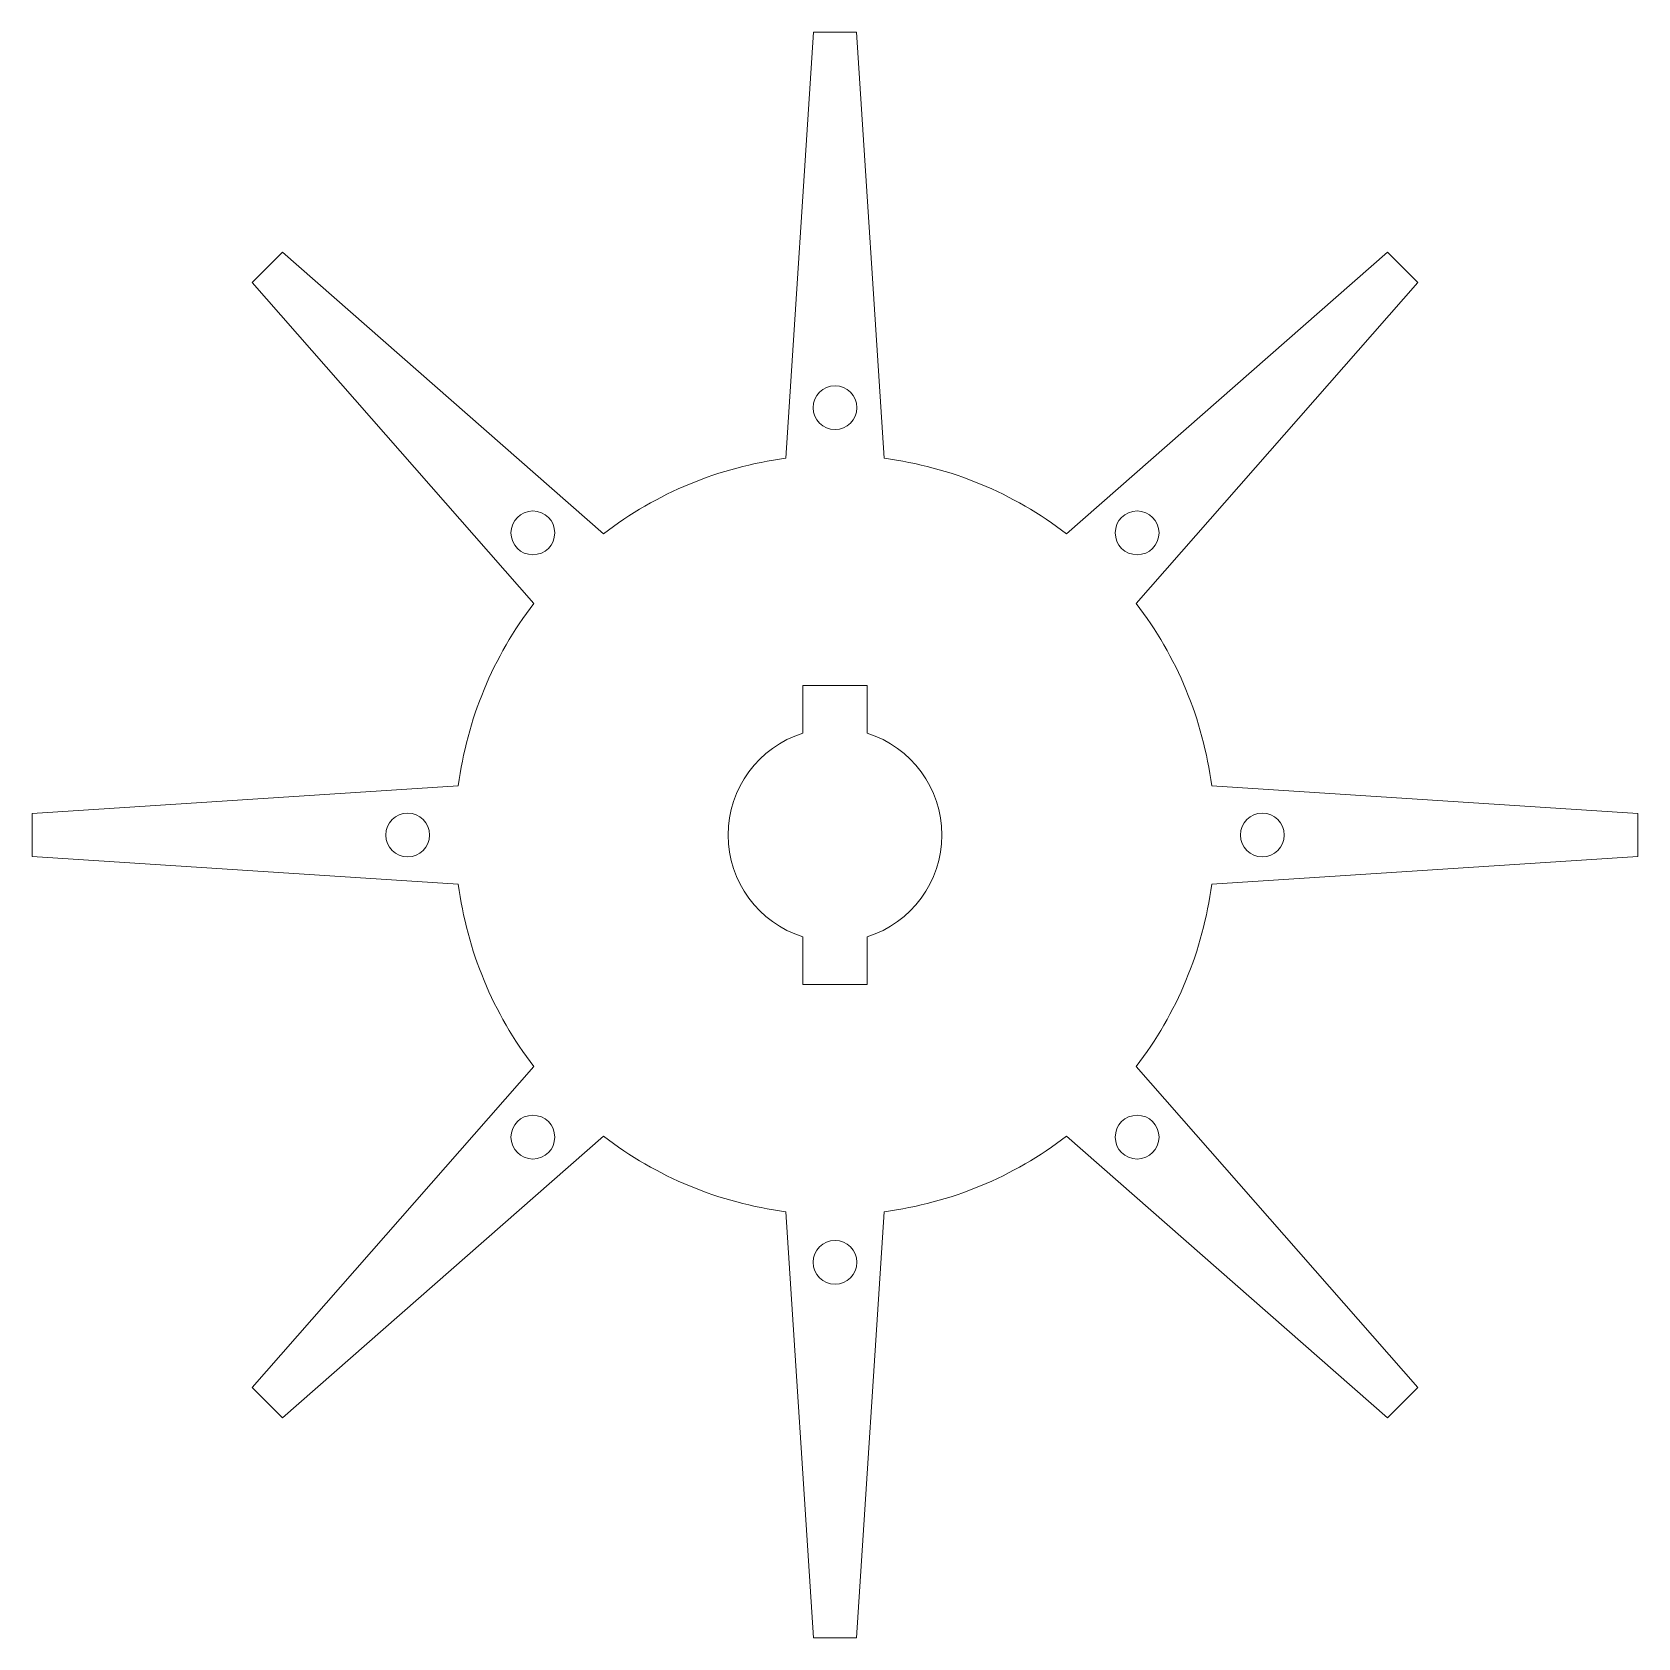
# Model space of a CAD drawing. Header units: millimetres. Extents: x -37.6 to 37.6, y -37.6 to 37.6.
import ezdxf

# ---------------------------------------------------------------- set-up
doc = ezdxf.new("R2010")
doc.units = ezdxf.units.MM

msp = doc.modelspace()

# ---------------------------------------------------------------- linework, layer by layer
at = {"color": 7, "linetype": 'Continuous', "lineweight": 15}
for p, q in [((-1, 37.579), (-2.3, 17.631)), ((1, 37.579), (-1, 37.579)), ((2.3, 17.631), (1, 37.579)), ((-25.865, 27.279), (-27.279, 25.865)), ((-10.84, 14.093), (-25.865, 27.279)), ((25.865, 27.279), (10.84, 14.093)), ((27.279, 25.865), (25.865, 27.279)), ((-27.279, 25.865), (-14.093, 10.84)), ((14.093, 10.84), (27.279, 25.865)), ((-1.5, 7), (-1.5, 4.77)), ((-1.5, 7), (1.5, 7)), ((1.5, 7), (1.5, 4.77)), ((-17.631, 2.3), (-37.579, 1)), ((37.579, 1), (17.631, 2.3)), ((-37.579, 1), (-37.579, -1)), ((37.579, -1), (37.579, 1)), ((-37.579, -1), (-17.631, -2.3)), ((17.631, -2.3), (37.579, -1)), ((-1.5, -7), (-1.5, -4.77)), ((1.5, -7), (1.5, -4.77)), ((-1.5, -7), (1.5, -7)), ((-14.093, -10.84), (-27.279, -25.865)), ((27.279, -25.865), (14.093, -10.84)), ((-25.865, -27.279), (-10.84, -14.093)), ((10.84, -14.093), (25.865, -27.279)), ((-2.3, -17.631), (-1, -37.579)), ((1, -37.579), (2.3, -17.631)), ((-27.279, -25.865), (-25.865, -27.279)), ((25.865, -27.279), (27.279, -25.865)), ((-1, -37.579), (1, -37.579))]:
    msp.add_line(p, q, dxfattribs=at)
for centre in [(0, 20), (-14.142, 14.142), (14.142, 14.142), (-20, 0), (20, 0), (-14.142, -14.142), (14.142, -14.142), (0, -20)]:
    msp.add_circle(centre, 1.025, dxfattribs=at)
for radius, start, end in [(17.78, 97.43254, 127.56746), (17.78, 52.43254, 82.56746), (17.78, 142.43254, 172.56746), (17.78, 7.43254, 37.56746), (5, 107.4576, 252.5424), (5, 287.4576, 72.5424), (17.78, 187.43254, 217.56746), (17.78, 322.43254, 352.56746), (17.78, 232.43254, 262.56746), (17.78, 277.43254, 307.56746)]:
    msp.add_arc((0, 0), radius, start, end, dxfattribs=at)

doc.saveas('drawing.dxf')
